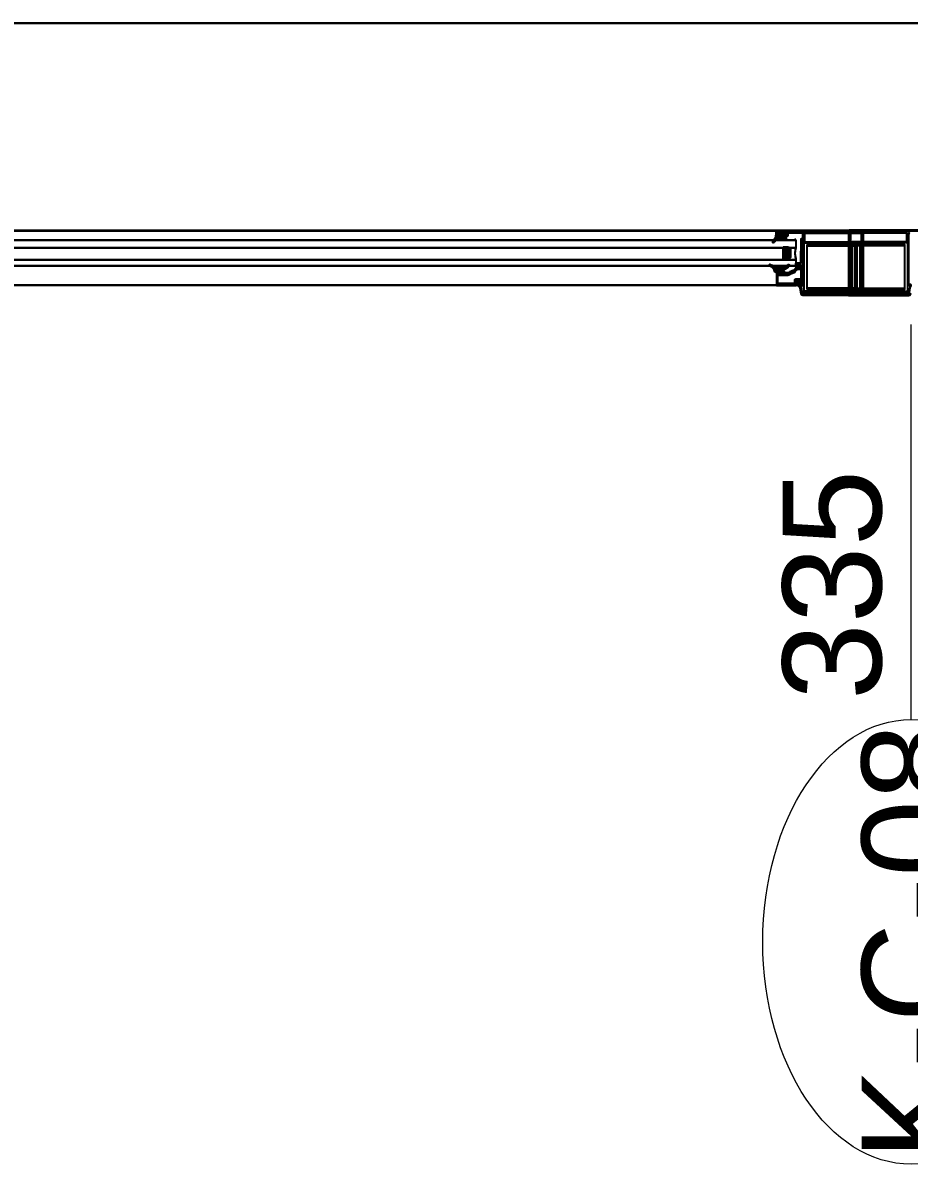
# Model space of a CAD drawing. Extents: x -3709 to 34975, y -230 to 8245.
# Drawn here: x 5542.6 to 5632.3, y 3880 to 3995.5 of the extents above; entities that cross this region are included whole.
import ezdxf
from ezdxf.enums import TextEntityAlignment as Align

# ---------------------------------------------------------------- set-up
doc = ezdxf.new("R2010")
doc.units = 0
doc.layers.get('0').update_dxf_attribs({"color": 9, "lineweight": 9})
for name, color, linetype, lineweight in [('06D', 9, 'Continuous', 9), ('10', 9, 'Continuous', 9), ('15', 9, 'Continuous', 9), ('22', 8, 'Continuous', 9)]:
    doc.layers.add(name, color=color, linetype=linetype, lineweight=lineweight)
doc.styles.add('Arial', font='arial.ttf', dxfattribs={"height": 2.5})

# ---------------------------------------------------------------- blocks, each defined once
blk = doc.blocks.new('p-cephe-onkisim')
at = {"layer": '10', "lineweight": 25, "ltscale": 0.5}
h = blk.add_hatch(dxfattribs=at)
h.set_pattern_fill('ANSI31', color=256, scale=0.05, angle=180, style=0)
h.set_pattern_definition([(45, (170.36127, -75.12079), (-0.1122532015, 0.1122532015), [])])
edge = h.paths.add_edge_path()
edge.add_arc((-582.85, 3781.55), 0.795, 307.565, 357.3575, ccw=False)
edge.add_arc((-582.32, 3780.89), 0.0486, 153.0293, 285.4317)
edge.add_arc((-582.59, 3781.4), 0.625, 297.2, 337.3388)
edge.add_arc((-581.87, 3781.09), 0.162, 90.1027, 152.96, ccw=False)
edge.add_line((-581.87, 3781.25), (-581.79, 3781.25))
edge.add_line((-581.79, 3781.25), (-581.78, 3781.25))
edge.add_line((-581.78, 3781.25), (-581.77, 3781.25))
edge.add_line((-581.77, 3781.25), (-581.76, 3781.25))
edge.add_line((-581.76, 3781.25), (-581.75, 3781.24))
edge.add_line((-581.75, 3781.24), (-581.75, 3781.24))
edge.add_line((-581.75, 3781.24), (-581.74, 3781.24))
edge.add_line((-581.74, 3781.24), (-581.73, 3781.23))
edge.add_line((-581.73, 3781.23), (-581.73, 3781.22))
edge.add_line((-581.73, 3781.22), (-581.73, 3781.21))
edge.add_line((-581.73, 3781.21), (-581.73, 3781.2))
edge.add_line((-581.73, 3781.2), (-581.73, 3781.12))
edge.add_line((-581.73, 3781.12), (-581.73, 3781.12))
edge.add_line((-581.73, 3781.12), (-581.72, 3781.12))
edge.add_line((-581.72, 3781.12), (-581.72, 3781.12))
edge.add_line((-581.72, 3781.12), (-581.72, 3781.11))
edge.add_line((-581.72, 3781.11), (-581.72, 3781.11))
edge.add_line((-581.72, 3781.11), (-581.72, 3781.11))
edge.add_line((-581.72, 3781.11), (-581.71, 3781.11))
edge.add_line((-581.71, 3781.11), (-581.71, 3781.1))
edge.add_line((-581.71, 3781.1), (-581.71, 3781.1))
edge.add_line((-581.71, 3781.1), (-581.63, 3781.1))
edge.add_line((-581.63, 3781.1), (-581.62, 3781.1))
edge.add_line((-581.62, 3781.1), (-581.62, 3781.1))
edge.add_line((-581.62, 3781.1), (-581.62, 3781.11))
edge.add_line((-581.62, 3781.11), (-581.61, 3781.11))
edge.add_line((-581.61, 3781.11), (-581.61, 3781.11))
edge.add_line((-581.61, 3781.11), (-581.61, 3781.11))
edge.add_line((-581.61, 3781.11), (-581.61, 3781.12))
edge.add_line((-581.61, 3781.12), (-581.61, 3781.12))
edge.add_line((-581.61, 3781.12), (-581.61, 3781.12))
edge.add_line((-581.61, 3781.12), (-581.61, 3781.2))
edge.add_line((-581.61, 3781.2), (-581.6, 3781.21))
edge.add_line((-581.6, 3781.21), (-581.6, 3781.21))
edge.add_line((-581.6, 3781.21), (-581.6, 3781.22))
edge.add_line((-581.6, 3781.22), (-581.6, 3781.23))
edge.add_line((-581.6, 3781.23), (-581.59, 3781.24))
edge.add_line((-581.59, 3781.24), (-581.58, 3781.24))
edge.add_line((-581.58, 3781.24), (-581.58, 3781.24))
edge.add_line((-581.58, 3781.24), (-581.57, 3781.25))
edge.add_line((-581.57, 3781.25), (-581.56, 3781.25))
edge.add_line((-581.56, 3781.25), (-581.55, 3781.25))
edge.add_line((-581.55, 3781.25), (-581.54, 3781.25))
edge.add_line((-581.54, 3781.25), (-581.53, 3781.24))
edge.add_line((-581.53, 3781.24), (-581.53, 3781.24))
edge.add_line((-581.53, 3781.24), (-581.52, 3781.24))
edge.add_line((-581.52, 3781.24), (-581.51, 3781.23))
edge.add_line((-581.51, 3781.23), (-581.51, 3781.22))
edge.add_line((-581.51, 3781.22), (-581.51, 3781.21))
edge.add_line((-581.51, 3781.21), (-581.51, 3781.2))
edge.add_line((-581.51, 3781.2), (-581.51, 3781.12))
edge.add_line((-581.51, 3781.12), (-581.51, 3781.12))
edge.add_line((-581.51, 3781.12), (-581.5, 3781.12))
edge.add_line((-581.5, 3781.12), (-581.5, 3781.12))
edge.add_line((-581.5, 3781.12), (-581.5, 3781.11))
edge.add_line((-581.5, 3781.11), (-581.5, 3781.11))
edge.add_line((-581.5, 3781.11), (-581.5, 3781.11))
edge.add_line((-581.5, 3781.11), (-581.49, 3781.11))
edge.add_line((-581.49, 3781.11), (-581.49, 3781.1))
edge.add_line((-581.49, 3781.1), (-581.49, 3781.1))
edge.add_line((-581.49, 3781.1), (-581.41, 3781.1))
edge.add_line((-581.41, 3781.1), (-581.4, 3781.1))
edge.add_line((-581.4, 3781.1), (-581.4, 3781.1))
edge.add_line((-581.4, 3781.1), (-581.4, 3781.11))
edge.add_line((-581.4, 3781.11), (-581.39, 3781.11))
edge.add_line((-581.39, 3781.11), (-581.39, 3781.11))
edge.add_line((-581.39, 3781.11), (-581.39, 3781.11))
edge.add_line((-581.39, 3781.11), (-581.39, 3781.12))
edge.add_line((-581.39, 3781.12), (-581.39, 3781.12))
edge.add_line((-581.39, 3781.12), (-581.39, 3781.12))
edge.add_line((-581.39, 3781.12), (-581.39, 3781.2))
edge.add_line((-581.39, 3781.2), (-581.38, 3781.21))
edge.add_line((-581.38, 3781.21), (-581.38, 3781.21))
edge.add_line((-581.38, 3781.21), (-581.38, 3781.22))
edge.add_line((-581.38, 3781.22), (-581.38, 3781.23))
edge.add_line((-581.38, 3781.23), (-581.37, 3781.24))
edge.add_line((-581.37, 3781.24), (-581.36, 3781.24))
edge.add_line((-581.36, 3781.24), (-581.36, 3781.24))
edge.add_line((-581.36, 3781.24), (-581.35, 3781.25))
edge.add_line((-581.35, 3781.25), (-581.34, 3781.25))
edge.add_line((-581.34, 3781.25), (-581.33, 3781.25))
edge.add_line((-581.33, 3781.25), (-581.32, 3781.25))
edge.add_line((-581.32, 3781.25), (-581.31, 3781.24))
edge.add_line((-581.31, 3781.24), (-581.31, 3781.24))
edge.add_line((-581.31, 3781.24), (-581.3, 3781.24))
edge.add_line((-581.3, 3781.24), (-581.29, 3781.23))
edge.add_line((-581.29, 3781.23), (-581.29, 3781.22))
edge.add_line((-581.29, 3781.22), (-581.29, 3781.21))
edge.add_line((-581.29, 3781.21), (-581.29, 3781.2))
edge.add_line((-581.29, 3781.2), (-581.29, 3781.12))
edge.add_line((-581.29, 3781.12), (-581.29, 3781.12))
edge.add_line((-581.29, 3781.12), (-581.28, 3781.12))
edge.add_line((-581.28, 3781.12), (-581.28, 3781.12))
edge.add_line((-581.28, 3781.12), (-581.28, 3781.11))
edge.add_line((-581.28, 3781.11), (-581.28, 3781.11))
edge.add_line((-581.28, 3781.11), (-581.28, 3781.11))
edge.add_line((-581.28, 3781.11), (-581.27, 3781.11))
edge.add_line((-581.27, 3781.11), (-581.27, 3781.1))
edge.add_line((-581.27, 3781.1), (-581.27, 3781.1))
edge.add_line((-581.27, 3781.1), (-581.19, 3781.1))
edge.add_line((-581.19, 3781.1), (-581.18, 3781.1))
edge.add_line((-581.18, 3781.1), (-581.18, 3781.1))
edge.add_line((-581.18, 3781.1), (-581.18, 3781.11))
edge.add_line((-581.18, 3781.11), (-581.17, 3781.11))
edge.add_line((-581.17, 3781.11), (-581.17, 3781.11))
edge.add_line((-581.17, 3781.11), (-581.17, 3781.11))
edge.add_line((-581.17, 3781.11), (-581.17, 3781.12))
edge.add_line((-581.17, 3781.12), (-581.17, 3781.12))
edge.add_line((-581.17, 3781.12), (-581.17, 3781.12))
edge.add_line((-581.17, 3781.12), (-581.17, 3781.2))
edge.add_line((-581.17, 3781.2), (-581.16, 3781.21))
edge.add_line((-581.16, 3781.21), (-581.16, 3781.21))
edge.add_line((-581.16, 3781.21), (-581.16, 3781.22))
edge.add_line((-581.16, 3781.22), (-581.16, 3781.23))
edge.add_line((-581.16, 3781.23), (-581.15, 3781.24))
edge.add_line((-581.15, 3781.24), (-581.14, 3781.24))
edge.add_line((-581.14, 3781.24), (-581.14, 3781.24))
edge.add_line((-581.14, 3781.24), (-581.13, 3781.25))
edge.add_line((-581.13, 3781.25), (-581.12, 3781.25))
edge.add_line((-581.12, 3781.25), (-581.11, 3781.25))
edge.add_line((-581.11, 3781.25), (-581.1, 3781.25))
edge.add_line((-581.1, 3781.25), (-581.09, 3781.24))
edge.add_line((-581.09, 3781.24), (-581.09, 3781.24))
edge.add_line((-581.09, 3781.24), (-581.08, 3781.24))
edge.add_line((-581.08, 3781.24), (-581.07, 3781.23))
edge.add_line((-581.07, 3781.23), (-581.07, 3781.22))
edge.add_line((-581.07, 3781.22), (-581.07, 3781.21))
edge.add_line((-581.07, 3781.21), (-581.07, 3781.2))
edge.add_line((-581.07, 3781.2), (-581.07, 3781.12))
edge.add_line((-581.07, 3781.12), (-581.07, 3781.12))
edge.add_line((-581.07, 3781.12), (-581.06, 3781.12))
edge.add_line((-581.06, 3781.12), (-581.06, 3781.12))
edge.add_line((-581.06, 3781.12), (-581.06, 3781.11))
edge.add_line((-581.06, 3781.11), (-581.06, 3781.11))
edge.add_line((-581.06, 3781.11), (-581.06, 3781.11))
edge.add_line((-581.06, 3781.11), (-581.05, 3781.11))
edge.add_line((-581.05, 3781.11), (-581.05, 3781.1))
edge.add_line((-581.05, 3781.1), (-581.05, 3781.1))
edge.add_line((-581.05, 3781.1), (-580.97, 3781.1))
edge.add_line((-580.97, 3781.1), (-580.96, 3781.1))
edge.add_line((-580.96, 3781.1), (-580.96, 3781.1))
edge.add_line((-580.96, 3781.1), (-580.96, 3781.11))
edge.add_line((-580.96, 3781.11), (-580.95, 3781.11))
edge.add_line((-580.95, 3781.11), (-580.95, 3781.11))
edge.add_line((-580.95, 3781.11), (-580.95, 3781.11))
edge.add_line((-580.95, 3781.11), (-580.95, 3781.12))
edge.add_line((-580.95, 3781.12), (-580.95, 3781.12))
edge.add_line((-580.95, 3781.12), (-580.95, 3781.12))
edge.add_line((-580.95, 3781.12), (-580.95, 3781.46))
edge.add_arc((-580.98, 3781.46), 0.03, 360, 450)
edge.add_line((-580.98, 3781.49), (-581.21, 3781.49))
edge.add_arc((-581.21, 3781.52), 0.03, 180, 270, ccw=False)
edge.add_line((-581.24, 3781.52), (-581.24, 3781.59))
edge.add_arc((-581.22, 3781.59), 0.02, 114.987, 180, ccw=False)
edge.add_line((-581.23, 3781.61), (-581.18, 3781.63))
edge.add_arc((-581.19, 3781.66), 0.035, 294.987, 421.0272)
edge.add_line((-581.17, 3781.69), (-581.29, 3781.75))
edge.add_arc((-581.36, 3781.64), 0.13, 61.0272, 90)
edge.add_line((-581.36, 3781.77), (-581.56, 3781.77))
edge.add_arc((-581.56, 3781.64), 0.13, 90, 118.9728)
edge.add_line((-581.62, 3781.75), (-581.73, 3781.69))
edge.add_arc((-581.71, 3781.66), 0.04, 118.9728, 240.3231)
edge.add_line((-581.73, 3781.62), (-581.68, 3781.6))
edge.add_arc((-581.7, 3781.59), 0.02, 0, 38.1043, ccw=False)
edge.add_line((-581.68, 3781.59), (-581.68, 3781.52))
edge.add_arc((-581.71, 3781.52), 0.03, 270, 360, ccw=False)
edge.add_line((-581.71, 3781.49), (-582, 3781.49))
edge.add_line((-582, 3781.49), (-582, 3781.56))
edge.add_arc((-582, 3781.51), 0.05, 90, 176.152)
edge = h.paths.add_edge_path(flags=16)
edge.add_arc((-581.54, 3781.6), 0.03, 100.824, 180)
edge.add_line((-581.57, 3781.6), (-581.57, 3781.43))
edge.add_arc((-581.54, 3781.43), 0.03, 180, 270)
edge.add_line((-581.54, 3781.4), (-581.34, 3781.4))
edge.add_arc((-581.34, 3781.43), 0.03, 270, 360)
edge.add_line((-581.31, 3781.43), (-581.31, 3781.6))
edge.add_arc((-581.34, 3781.6), 0.03, 0, 79.176)
edge.add_arc((-581.44, 3781.08), 0.562, 79.176, 100.824)
h = blk.add_hatch(dxfattribs=at)
h.set_pattern_fill('ANSI31', color=256, scale=0.05, style=0)
h.set_pattern_definition([(315, (349.77471, -423.19391), (-0.1122532015, -0.1122532015), [])])
h.paths.add_polyline_path([(-582.63, 3778.56, 0.047973), (-582.08, 3778.42, 0.086497), (-580.98, 3778.43, 0.16681), (-580.75, 3778.54, -0.169383), (-580.73, 3778.55), (-580.72, 3778.55, -0.513067), (-580.67, 3778.49, -0.159858), (-581.24, 3778.11, -0.178819), (-581.61, 3778.09), (-581.63, 3778.1, 0.124241), (-581.68, 3778.11), (-581.94, 3778.11, 0.414214), (-581.97, 3778.08), (-581.97, 3777.86, -0.414214), (-582, 3777.83), (-582.04, 3777.83, -0.356389), (-582.14, 3777.91, 0.262181), (-582.65, 3778.51, -0.317512), (-582.67, 3778.53, -0.538595)])
h = blk.add_hatch(dxfattribs=at)
h.set_pattern_fill('JIS_WOOD', color=256, scale=0.1, angle=-90, style=0)
h.set_pattern_definition([(45, (204.928834, -813.39943), (0.0499999999, -0.0499999999), [])])
edge = h.paths.add_edge_path()
edge.add_line((-581.16, 3777.71), (-581.16, 3777.75))
edge.add_arc((-581.19, 3777.75), 0.03, 360, 450)
edge.add_line((-581.19, 3777.78), (-581.23, 3777.78))
edge.add_arc((-581.23, 3777.75), 0.03, 90, 180)
edge.add_line((-581.26, 3777.75), (-581.26, 3777.73))
edge.add_arc((-581.31, 3777.73), 0.05, -90, 0, ccw=False)
edge.add_line((-581.31, 3777.68), (-581.74, 3777.68))
edge.add_arc((-581.74, 3777.78), 0.1, 180, 270, ccw=False)
edge.add_line((-581.84, 3777.78), (-581.84, 3777.93))
edge.add_arc((-581.79, 3777.93), 0.05, 90, 180, ccw=False)
edge.add_line((-581.79, 3777.98), (-581.74, 3777.98))
edge.add_arc((-581.74, 3777.91), 0.07, 60.9209, 90, ccw=False)
edge.add_arc((-581.16, 3778.95), 1.12, 240.9209, 263.5092)
edge.add_arc((-581.29, 3777.81), 0.03, 2.8968, 83.6562, ccw=False)
edge.add_arc((-581.23, 3777.81), 0.03, 182.8967, 270)
edge.add_line((-581.23, 3777.78), (-581.19, 3777.78))
edge.add_arc((-581.19, 3777.81), 0.03, 270, 360)
edge.add_line((-581.16, 3777.81), (-581.16, 3777.9))
edge.add_arc((-581.21, 3777.9), 0.05, 360, 447.2706)
edge.add_arc((-581.16, 3778.95), 1, 241.045, 267.2706, ccw=False)
edge.add_arc((-581.74, 3777.9), 0.2, 61.045, 90)
edge.add_line((-581.74, 3778.1), (-581.93, 3778.1))
edge.add_arc((-581.93, 3778.07), 0.03, 90, 180)
edge.add_line((-581.96, 3778.07), (-581.96, 3776.53))
edge.add_arc((-581.93, 3776.53), 0.03, 180, 270)
edge.add_line((-581.93, 3776.5), (-580.01, 3776.5))
edge.add_arc((-580.01, 3776.53), 0.03, 270, 360)
edge.add_line((-579.98, 3776.53), (-579.98, 3776.59))
edge.add_arc((-580.01, 3776.59), 0.03, 360, 450)
edge.add_line((-580.01, 3776.62), (-580.03, 3776.62))
edge.add_line((-580.03, 3776.62), (-580.03, 3776.92))
edge.add_line((-580.03, 3776.92), (-579.76, 3776.92))
edge.add_line((-579.76, 3776.92), (-579.74, 3776.88))
edge.add_arc((-579.71, 3776.9), 0.03, 210, 300)
edge.add_line((-579.7, 3776.87), (-579.53, 3776.97))
edge.add_arc((-579.54, 3777), 0.0361, 300, 450)
edge.add_line((-579.54, 3777.04), (-580.05, 3777.04))
edge.add_arc((-580.05, 3776.94), 0.1, 90, 180)
edge.add_line((-580.15, 3776.94), (-580.15, 3776.67))
edge.add_arc((-580.2, 3776.67), 0.05, 270, 360, ccw=False)
edge.add_line((-580.2, 3776.62), (-581.79, 3776.62))
edge.add_arc((-581.79, 3776.67), 0.05, 180, 270, ccw=False)
edge.add_line((-581.84, 3776.67), (-581.84, 3777.46))
edge.add_arc((-581.74, 3777.46), 0.1, 90, 180, ccw=False)
edge.add_line((-581.74, 3777.56), (-580.82, 3777.56))
edge.add_arc((-580.82, 3777.88), 0.32, 270, 309.0584)
edge.add_arc((-580.12, 3777.01), 0.8, 100.3213, 129.0584, ccw=False)
edge.add_arc((-580.32, 3778.11), 0.32, 280.3213, 325)
edge.add_line((-580.06, 3777.93), (-579.95, 3778.08))
edge.add_arc((-579.8, 3777.98), 0.18, 90, 145, ccw=False)
edge.add_line((-579.8, 3778.16), (-579.52, 3778.16))
edge.add_arc((-579.52, 3778.21), 0.0546, 270, 420)
edge.add_line((-579.49, 3778.26), (-579.69, 3778.38))
edge.add_arc((-579.71, 3778.35), 0.03, 60, 180)
edge.add_line((-579.74, 3778.35), (-579.74, 3778.28))
edge.add_line((-579.74, 3778.28), (-579.8, 3778.28))
edge.add_arc((-579.8, 3777.98), 0.3, 90, 145)
edge.add_line((-580.05, 3778.15), (-580.15, 3778))
edge.add_arc((-580.31, 3778.11), 0.2, 280.3213, 325, ccw=False)
edge.add_arc((-580.11, 3777.01), 0.92, 100.3213, 129.0584)
edge.add_arc((-580.82, 3777.88), 0.201, 268.5859, 309.0323, ccw=False)
edge.add_line((-580.82, 3777.68), (-581.13, 3777.68))
edge.add_arc((-581.13, 3777.71), 0.03, 180, 270, ccw=False)
blk.add_point((-571.43, 3781.86))
at = {"layer": '06D'}
for p, q in [((-244.85, 3803), (-903.15, 3803)), ((-244.85, 3782), (-903.15, 3782))]:
    blk.add_line(p, q, dxfattribs=at)
for points in [[(-735.83, 3782), (-581.97, 3782)], [(-735.87, 3776.5), (-581.93, 3776.5)]]:
    blk.add_lwpolyline(points, dxfattribs=at)
at = {"layer": '10', "lineweight": 25, "ltscale": 0.5}
for p, q in [((-581.3, 3779.14), (-581.3, 3780.34)), ((-581.3, 3780.34), (-580.73, 3780.34)), ((-580.75, 3780.27), (-581.23, 3780.27)), ((-581.23, 3780.27), (-581.23, 3779.21)), ((-581.18, 3779.98), (-581.23, 3780)), ((-581.12, 3780.24), (-581.18, 3780.2)), ((-581.18, 3780.13), (-581.18, 3780.2)), ((-581.12, 3780.09), (-581.18, 3780.13)), ((-581.05, 3780.2), (-581.12, 3780.24)), ((-581.05, 3780.13), (-581.12, 3780.09)), ((-581.05, 3780.13), (-581.05, 3780.2)), ((-580.99, 3780.02), (-581.05, 3779.98)), ((-580.92, 3779.98), (-580.99, 3780.02)), ((-580.86, 3780.24), (-580.92, 3780.2)), ((-580.92, 3780.13), (-580.92, 3780.2)), ((-580.86, 3780.09), (-580.92, 3780.13)), ((-580.79, 3780.2), (-580.86, 3780.24)), ((-580.79, 3780.13), (-580.86, 3780.09)), ((-580.79, 3780.13), (-580.79, 3780.2)), ((-580.73, 3780.02), (-580.79, 3779.98)), ((-580.6, 3780.11), (-580.75, 3780.27)), ((-580.73, 3780.34), (-580.53, 3780.14)), ((-580.66, 3779.98), (-580.73, 3780.02)), ((-580.66, 3780.13), (-580.66, 3780.18)), ((-580.6, 3780.09), (-580.66, 3780.13)), ((-580.6, 3779.37), (-580.6, 3780.11)), ((-580.6, 3780.09), (-580.6, 3780.09)), ((-580.53, 3780.14), (-580.53, 3779.34)), ((-580, 3781.04), (-580.1, 3781.14)), ((-580, 3781.04), (-580.1, 3781.14)), ((-580, 3781.04), (-580, 3780.34)), ((-580, 3781.04), (-580, 3780.34)), ((-580.73, 3779.14), (-581.3, 3779.14)), ((-581.18, 3779.9), (-581.23, 3779.88)), ((-581.18, 3779.53), (-581.23, 3779.55)), ((-581.18, 3779.45), (-581.23, 3779.43)), ((-581.23, 3779.21), (-580.75, 3779.21)), ((-581.18, 3779.9), (-581.18, 3779.98)), ((-581.12, 3779.79), (-581.18, 3779.75)), ((-581.18, 3779.68), (-581.18, 3779.75)), ((-581.12, 3779.64), (-581.18, 3779.68)), ((-581.18, 3779.45), (-581.18, 3779.53)), ((-581.12, 3779.34), (-581.18, 3779.3)), ((-581.18, 3779.23), (-581.18, 3779.3)), ((-581.15, 3779.21), (-581.18, 3779.23)), ((-581.05, 3779.75), (-581.12, 3779.79)), ((-581.05, 3779.68), (-581.12, 3779.64)), ((-581.05, 3779.3), (-581.12, 3779.34)), ((-581.05, 3779.23), (-581.08, 3779.21)), ((-581.05, 3779.9), (-581.05, 3779.98)), ((-580.99, 3779.87), (-581.05, 3779.9)), ((-581.05, 3779.68), (-581.05, 3779.75)), ((-580.99, 3779.57), (-581.05, 3779.53)), ((-581.05, 3779.45), (-581.05, 3779.53)), ((-580.99, 3779.42), (-581.05, 3779.45)), ((-581.05, 3779.23), (-581.05, 3779.3)), ((-580.92, 3779.9), (-580.99, 3779.87)), ((-580.92, 3779.53), (-580.99, 3779.57)), ((-580.92, 3779.45), (-580.99, 3779.42)), ((-580.92, 3779.9), (-580.92, 3779.98)), ((-580.86, 3779.79), (-580.92, 3779.75)), ((-580.92, 3779.68), (-580.92, 3779.75)), ((-580.86, 3779.64), (-580.92, 3779.68)), ((-580.92, 3779.45), (-580.92, 3779.53)), ((-580.86, 3779.34), (-580.92, 3779.3)), ((-580.92, 3779.23), (-580.92, 3779.3)), ((-580.89, 3779.21), (-580.92, 3779.23)), ((-580.79, 3779.75), (-580.86, 3779.79)), ((-580.79, 3779.68), (-580.86, 3779.64)), ((-580.79, 3779.3), (-580.86, 3779.34)), ((-580.79, 3779.23), (-580.82, 3779.21)), ((-580.79, 3779.9), (-580.79, 3779.98)), ((-580.73, 3779.87), (-580.79, 3779.9)), ((-580.79, 3779.68), (-580.79, 3779.75)), ((-580.73, 3779.57), (-580.79, 3779.53)), ((-580.79, 3779.45), (-580.79, 3779.53)), ((-580.73, 3779.42), (-580.79, 3779.45)), ((-580.79, 3779.23), (-580.79, 3779.3)), ((-580.75, 3779.21), (-580.6, 3779.37)), ((-580.66, 3779.9), (-580.73, 3779.87)), ((-580.66, 3779.53), (-580.73, 3779.57)), ((-580.66, 3779.45), (-580.73, 3779.42)), ((-580.53, 3779.34), (-580.73, 3779.14)), ((-580.66, 3779.9), (-580.66, 3779.98)), ((-580.6, 3779.79), (-580.66, 3779.75)), ((-580.66, 3779.68), (-580.66, 3779.75)), ((-580.6, 3779.64), (-580.66, 3779.68)), ((-580.66, 3779.45), (-580.66, 3779.53)), ((-580.6, 3779.79), (-580.6, 3779.79)), ((-580.6, 3779.64), (-580.6, 3779.64)), ((-580, 3779.14), (-580, 3778.64)), ((-580, 3778.64), (-580.1, 3778.54))]:
    blk.add_line(p, q, dxfattribs=at)
for points in [[(-582.05, 3781.51, -0.220745), (-582.36, 3780.92, 0.651907), (-582.3, 3780.85, 0.176952), (-582.01, 3781.16, -0.281357), (-581.87, 3781.25), (-581.79, 3781.25), (-581.78, 3781.25), (-581.77, 3781.25), (-581.76, 3781.25), (-581.75, 3781.24), (-581.75, 3781.24), (-581.74, 3781.24), (-581.73, 3781.23), (-581.73, 3781.22), (-581.73, 3781.21), (-581.73, 3781.2), (-581.73, 3781.12), (-581.73, 3781.12), (-581.72, 3781.12), (-581.72, 3781.12), (-581.72, 3781.11), (-581.72, 3781.11), (-581.72, 3781.11), (-581.71, 3781.11), (-581.71, 3781.1), (-581.71, 3781.1), (-581.63, 3781.1), (-581.62, 3781.1), (-581.62, 3781.1), (-581.62, 3781.11), (-581.61, 3781.11), (-581.61, 3781.11), (-581.61, 3781.11), (-581.61, 3781.12), (-581.61, 3781.12), (-581.61, 3781.12), (-581.61, 3781.2), (-581.6, 3781.21), (-581.6, 3781.21), (-581.6, 3781.22), (-581.6, 3781.23), (-581.59, 3781.24), (-581.58, 3781.24), (-581.58, 3781.24), (-581.57, 3781.25), (-581.56, 3781.25), (-581.55, 3781.25), (-581.54, 3781.25), (-581.53, 3781.24), (-581.53, 3781.24), (-581.52, 3781.24), (-581.51, 3781.23), (-581.51, 3781.22), (-581.51, 3781.21), (-581.51, 3781.2), (-581.51, 3781.12), (-581.51, 3781.12), (-581.5, 3781.12), (-581.5, 3781.12), (-581.5, 3781.11), (-581.5, 3781.11), (-581.5, 3781.11), (-581.49, 3781.11), (-581.49, 3781.1), (-581.49, 3781.1), (-581.41, 3781.1), (-581.4, 3781.1), (-581.4, 3781.1), (-581.4, 3781.11), (-581.39, 3781.11), (-581.39, 3781.11), (-581.39, 3781.11), (-581.39, 3781.12), (-581.39, 3781.12), (-581.39, 3781.12), (-581.39, 3781.2), (-581.38, 3781.21), (-581.38, 3781.21), (-581.38, 3781.22), (-581.38, 3781.23), (-581.37, 3781.24), (-581.36, 3781.24), (-581.36, 3781.24), (-581.35, 3781.25), (-581.34, 3781.25), (-581.33, 3781.25), (-581.32, 3781.25), (-581.31, 3781.24), (-581.31, 3781.24), (-581.3, 3781.24), (-581.29, 3781.23), (-581.29, 3781.22), (-581.29, 3781.21), (-581.29, 3781.2), (-581.29, 3781.12), (-581.29, 3781.12), (-581.28, 3781.12), (-581.28, 3781.12), (-581.28, 3781.11), (-581.28, 3781.11), (-581.28, 3781.11), (-581.27, 3781.11), (-581.27, 3781.1), (-581.27, 3781.1), (-581.19, 3781.1), (-581.18, 3781.1), (-581.18, 3781.1), (-581.18, 3781.11), (-581.17, 3781.11), (-581.17, 3781.11), (-581.17, 3781.11), (-581.17, 3781.12), (-581.17, 3781.12), (-581.17, 3781.12), (-581.17, 3781.2), (-581.16, 3781.21), (-581.16, 3781.21), (-581.16, 3781.22), (-581.16, 3781.23), (-581.15, 3781.24), (-581.14, 3781.24), (-581.14, 3781.24), (-581.13, 3781.25), (-581.12, 3781.25), (-581.11, 3781.25), (-581.1, 3781.25), (-581.09, 3781.24), (-581.09, 3781.24), (-581.08, 3781.24), (-581.07, 3781.23), (-581.07, 3781.22), (-581.07, 3781.21), (-581.07, 3781.2), (-581.07, 3781.12), (-581.07, 3781.12), (-581.06, 3781.12), (-581.06, 3781.12), (-581.06, 3781.11), (-581.06, 3781.11), (-581.06, 3781.11), (-581.05, 3781.11), (-581.05, 3781.1), (-581.05, 3781.1), (-580.97, 3781.1), (-580.96, 3781.1), (-580.96, 3781.1), (-580.96, 3781.11), (-580.95, 3781.11), (-580.95, 3781.11), (-580.95, 3781.11), (-580.95, 3781.12), (-580.95, 3781.12), (-580.95, 3781.12), (-580.95, 3781.46, 0.414214), (-580.98, 3781.49), (-581.21, 3781.49, -0.414214), (-581.24, 3781.52), (-581.24, 3781.59, -0.291535), (-581.23, 3781.61), (-581.18, 3781.63, 0.613042), (-581.17, 3781.69), (-581.29, 3781.75, 0.127095), (-581.36, 3781.77), (-581.56, 3781.77, 0.127095), (-581.62, 3781.75), (-581.73, 3781.69, 0.585233), (-581.73, 3781.62), (-581.68, 3781.6, -0.167811), (-581.68, 3781.59), (-581.68, 3781.52, -0.414214), (-581.71, 3781.49), (-582, 3781.49), (-582, 3781.56, 0.394677), (-582.05, 3781.51)], [(-573.18, 3775.5), (-579.28, 3775.5, -0.363967), (-579.47, 3775.66), (-579.58, 3776.25, 0.36397), (-579.87, 3776.5), (-579.97, 3776.5, -0.414214), (-579.98, 3776.51), (-579.98, 3776.75, -0.414214), (-579.83, 3776.9), (-579.79, 3776.9, -0.414214), (-579.78, 3776.89), (-579.78, 3776.83, -0.366034), (-579.8, 3776.8, 0.365977), (-579.83, 3776.77), (-579.83, 3776.68, 0.414214), (-579.8, 3776.65), (-579.69, 3776.65, 0.365977), (-579.66, 3776.67, -0.365977), (-579.63, 3776.7), (-579.51, 3776.7, 0.414214), (-579.48, 3776.73), (-579.48, 3777.57), (-579.45, 3777.6), (-579.48, 3777.63), (-579.48, 3778.47, 0.414272), (-579.51, 3778.5), (-579.63, 3778.5, -0.365977), (-579.66, 3778.52, 0.365977), (-579.69, 3778.55), (-579.8, 3778.55, 0.414214), (-579.83, 3778.52), (-579.83, 3778.43, 0.365977), (-579.8, 3778.4, -0.366034), (-579.78, 3778.37), (-579.78, 3778.31, -0.414214), (-579.79, 3778.3), (-579.83, 3778.3, -0.414214), (-579.98, 3778.45), (-579.98, 3778.67, -0.414214), (-579.95, 3778.7), (-579.54, 3778.7, 0.410036), (-579.51, 3778.73), (-579.48, 3781.08, -0.410036), (-579.36, 3781.2), (-579.28, 3781.2), (-579.28, 3781.7, 0.414214), (-579.38, 3781.8), (-580.93, 3781.8), (-580.93, 3781.63, 0.414214), (-580.9, 3781.6), (-580.8, 3781.6), (-580.8, 3781.55, -0.414214), (-580.85, 3781.5), (-581.16, 3781.5, -0.414214), (-581.23, 3781.57), (-581.23, 3781.59, -0.414214), (-581.22, 3781.6), (-581.12, 3781.6, 0.414214), (-581.07, 3781.65), (-581.07, 3781.77, 0.414214), (-581.12, 3781.82), (-581.79, 3781.82, 0.414214), (-581.84, 3781.77), (-581.84, 3781.65, 0.414214), (-581.79, 3781.6), (-581.69, 3781.6, -0.414214), (-581.68, 3781.59), (-581.68, 3781.57, -0.414214), (-581.75, 3781.5), (-581.97, 3781.5, -0.414214), (-581.98, 3781.51), (-581.98, 3781.99, -0.414214), (-581.97, 3782), (-574.53, 3782)], [(-574.53, 3781.8), (-573.41, 3781.8, -0.414214), (-573.38, 3781.77), (-573.38, 3775.7), (-579.33, 3775.7, -0.010413), (-579.33, 3775.7), (-579.33, 3775.8), (-579.35, 3775.8), (-579.43, 3776.28, 0.106114), (-579.5, 3776.45, -0.602221), (-579.48, 3776.5), (-579.31, 3776.5, 0.414214), (-579.28, 3776.53), (-579.28, 3781), (-579.08, 3781), (-579.08, 3781.8), (-574.53, 3781.8)], [(-574.68, 3775.5), (-568.58, 3775.5, 0.363967), (-568.38, 3775.66)], [(-568.5, 3781.2), (-568.58, 3781.2), (-568.58, 3781.7, -0.414214), (-568.48, 3781.8)], [(-573.33, 3782), (-574.61, 3782, 0.267743), (-574.68, 3781.96), (-574.68, 3781.92), (-574.68, 3775.5)], [(-574.53, 3782), (-573.25, 3782, -0.267743), (-573.18, 3781.96), (-573.18, 3781.92), (-573.18, 3775.5)], [(-573.33, 3781.8), (-574.45, 3781.8, 0.414214), (-574.48, 3781.77), (-574.48, 3775.7), (-568.53, 3775.7, 0.010413), (-568.53, 3775.7), (-568.53, 3775.8), (-568.51, 3775.8), (-568.42, 3776.28, -0.106114), (-568.35, 3776.45, 0.602221), (-568.38, 3776.5), (-568.55, 3776.5, -0.414214), (-568.58, 3776.53), (-568.58, 3781), (-568.78, 3781), (-568.78, 3781.8), (-573.33, 3781.8)]]:
    blk.add_lwpolyline(points, format="xyb", dxfattribs=at)
for points in [[(-581.54, 3781.63, 0.359904), (-581.57, 3781.6), (-581.57, 3781.43, 0.414214), (-581.54, 3781.4), (-581.34, 3781.4, 0.414214), (-581.31, 3781.43), (-581.31, 3781.6, 0.359904), (-581.33, 3781.63, 0.094739)], [(-581.97, 3778.08), (-581.97, 3777.86, -0.414214), (-582, 3777.83), (-582.04, 3777.83, -0.356389), (-582.14, 3777.91, 0.262181), (-582.65, 3778.51, -0.316752), (-582.67, 3778.53, -0.499585), (-582.63, 3778.56, 0.048291), (-582.08, 3778.42, 0.086497), (-580.98, 3778.43, 0.16681), (-580.75, 3778.54, -0.169383), (-580.73, 3778.55), (-580.72, 3778.55, -0.513067), (-580.67, 3778.49, -0.159858), (-581.24, 3778.11, -0.178819), (-581.61, 3778.09), (-581.63, 3778.1, 0.13005), (-581.68, 3778.11), (-581.94, 3778.11, 0.414214)], [(-581.16, 3777.71), (-581.16, 3777.75, 0.414214), (-581.19, 3777.78), (-581.23, 3777.78, 0.414214), (-581.26, 3777.75), (-581.26, 3777.73, -0.414214), (-581.31, 3777.68), (-581.74, 3777.68, -0.414214), (-581.84, 3777.78), (-581.84, 3777.93, -0.414214), (-581.79, 3777.98), (-581.74, 3777.98, -0.127567), (-581.7, 3777.97, 0.09888), (-581.28, 3777.84, -0.367727), (-581.26, 3777.81, 0.399482), (-581.23, 3777.78), (-581.19, 3777.78, 0.414214), (-581.16, 3777.81), (-581.16, 3777.9, 0.400329), (-581.21, 3777.95, -0.114933), (-581.64, 3778.08, 0.127017), (-581.74, 3778.1), (-581.93, 3778.1, 0.414214), (-581.96, 3778.07), (-581.96, 3776.53, 0.414214), (-581.93, 3776.5), (-580.01, 3776.5, 0.414214), (-579.98, 3776.53), (-579.98, 3776.59, 0.414214), (-580.01, 3776.62), (-580.03, 3776.62), (-580.03, 3776.92), (-579.76, 3776.92), (-579.74, 3776.88, 0.414214), (-579.7, 3776.87), (-579.53, 3776.97, 0.767327), (-579.54, 3777.04), (-580.05, 3777.04, 0.414214), (-580.15, 3776.94), (-580.15, 3776.67, -0.414214), (-580.2, 3776.62), (-581.79, 3776.62, -0.414214), (-581.84, 3776.67), (-581.84, 3777.46, -0.414214), (-581.74, 3777.56), (-580.82, 3777.56, 0.172094), (-580.62, 3777.63, -0.126051), (-580.26, 3777.8, 0.197455), (-580.06, 3777.93), (-579.95, 3778.08, -0.244698), (-579.8, 3778.16), (-579.52, 3778.16, 0.767327), (-579.49, 3778.26), (-579.69, 3778.38, 0.57735), (-579.74, 3778.35), (-579.74, 3778.28), (-579.8, 3778.28, 0.244698), (-580.05, 3778.15), (-580.15, 3778, -0.197455), (-580.28, 3777.92, 0.126051), (-580.69, 3777.72, -0.178336), (-580.82, 3777.68), (-581.13, 3777.68, -0.414214)]]:
    blk.add_lwpolyline(points, format="xyb", close=True, dxfattribs=at)
blk.add_lwpolyline([(-565.89, 3782), (-573.33, 3782)], dxfattribs=at)
for points in [[(-573.54, 3775.84), (-579.17, 3775.84), (-579.17, 3780.83), (-573.54, 3780.83)], [(-573.84, 3776.14), (-578.87, 3776.14), (-578.87, 3780.53), (-573.84, 3780.53)], [(-574.32, 3775.84), (-568.68, 3775.84), (-568.68, 3780.83), (-574.32, 3780.83)], [(-574.02, 3776.14), (-568.98, 3776.14), (-568.98, 3780.53), (-574.02, 3780.53)]]:
    blk.add_lwpolyline(points, close=True, dxfattribs=at)
blk.add_arc((-578.07, 3779.74), 2.03, 163.2151, 197.2329, dxfattribs=at)
at = {"layer": '15'}
for p, q in [((-737.79, 3780.33), (-579.98, 3780.28, 0)), ((-737.77, 3781.08), (-580.08, 3781.08, 0)), ((-737.79, 3779.08), (-579.98, 3779.08, 0)), ((-737.7, 3778.48), (-580.08, 3778.48))]:
    blk.add_line(p, q, dxfattribs=at)
blk = doc.blocks.new('p-cephe-onkisim-toplam')
blk.add_blockref('p-cephe-onkisim', (0, 0))
blk = doc.blocks.new('0_doorno')
blk.add_lwpolyline([(4.5, 0), (12.5, 0)])
blk.add_ellipse((0, 0), major_axis=(-4.5, 0), ratio=0.666667)
at = {"style": 'Arial'}
blk.add_attdef('YUKSEKLIK', text='', height=2, dxfattribs=at).set_placement((5, 5.9), align=Align.TOP_LEFT)
blk.add_attdef('GENISLIK', text='', height=2, dxfattribs=at).set_placement((5, -1.895), align=Align.BOTTOM_LEFT)
blk.add_attdef('KAPINO', text='', height=1.4, dxfattribs=at).set_placement((-0.019, -0.035), align=Align.MIDDLE)

msp = doc.modelspace()

# ---------------------------------------------------------------- block references
for p in [(6200.84, 192.5), (6200.84, 192.4)]:
    msp.add_blockref('p-cephe-onkisim-toplam', p)
at = {"layer": '22'}
ref = msp.add_blockref('0_doorno', (5632.49, 3902.47, 0), dxfattribs=dict(at, xscale=5, yscale=5, zscale=5, rotation=90))
ref.add_attrib('KAPINO', 'K-C-08', dxfattribs={"layer": '0', "height": 10, "rotation": 90, "style": 'Arial'}).set_placement((5632.49, 3902.47, 0), align=Align.MIDDLE)
ref.add_attrib('GENISLIK', '335', dxfattribs={"layer": '0', "height": 10, "rotation": 90, "style": 'Arial'}).set_placement((5632.49, 3926.96, 0), align=Align.BOTTOM_LEFT)
ref.add_attrib('YUKSEKLIK', '360', dxfattribs={"layer": '0', "height": 10, "rotation": 90, "style": 'Arial'}).set_placement((5634.99, 3927.07, 0), align=Align.TOP_LEFT)

doc.saveas('drawing.dxf')
